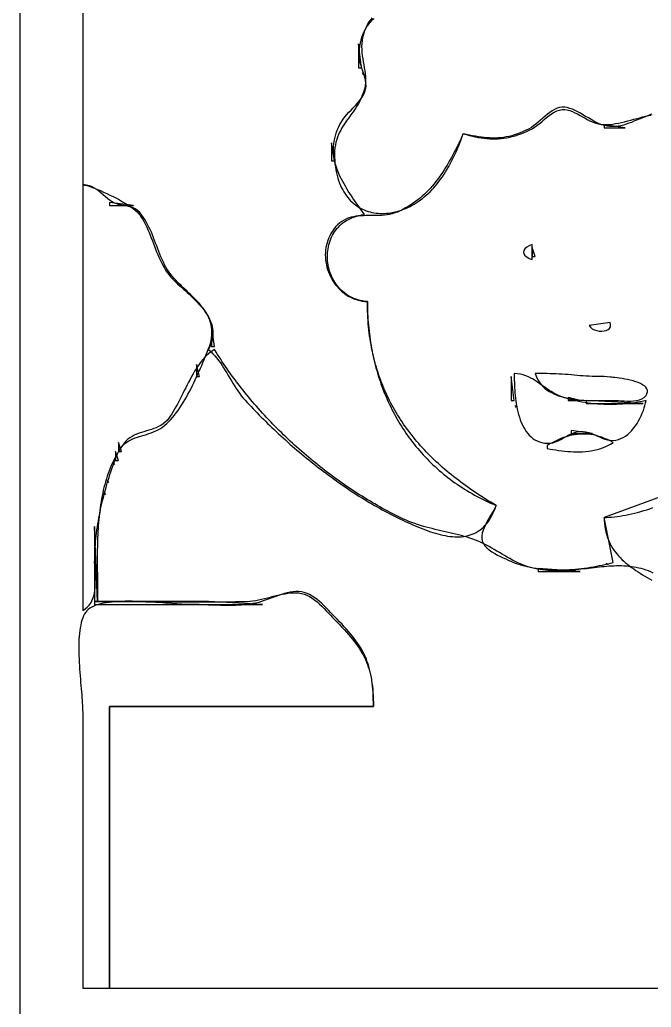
# Model space of a CAD drawing. Extents: x 0 to 1391, y 0 to 1579.
# Drawn here: x 0 to 210.7, y 305.6 to 635 of the extents above; entities that cross this region are included whole.
import ezdxf

# ---------------------------------------------------------------- set-up
doc = ezdxf.new("R2010")
doc.units = 0
for name, color, linetype in [('C11', 11, 'CONTINUOUS'), ('C13', 13, 'CONTINUOUS'), ('C141', 141, 'CONTINUOUS'), ('C143', 143, 'CONTINUOUS'), ('C15', 15, 'CONTINUOUS'), ('C151', 151, 'CONTINUOUS'), ('C153', 153, 'CONTINUOUS'), ('C21', 21, 'CONTINUOUS'), ('C250', 250, 'CONTINUOUS'), ('C252', 252, 'CONTINUOUS'), ('C253', 253, 'CONTINUOUS'), ('C254', 254, 'CONTINUOUS'), ('C27', 27, 'CONTINUOUS'), ('C33', 33, 'CONTINUOUS'), ('C37', 37, 'CONTINUOUS'), ('C41', 41, 'CONTINUOUS'), ('C7', 7, 'CONTINUOUS')]:
    doc.layers.add(name, color=color, linetype=linetype)

msp = doc.modelspace()

# ---------------------------------------------------------------- linework, layer by layer
at = {"layer": 'C11'}
msp.add_lwpolyline([(176, 493), (176, 492), (176.9521, 491.8272), (177.9148, 491.6618), (178.8866, 491.5062), (179.8659, 491.3625), (180.8515, 491.2333), (181.8418, 491.1207), (182.8354, 491.027), (183.8308, 490.9547), (184.8267, 490.906), (185.8214, 490.8832), (186.8137, 490.8886), (187.802, 490.9246), (188.785, 490.9935), (189.7611, 491.0976), (190.7289, 491.2391), (191.6871, 491.4205), (192.634, 491.6441), (193.5683, 491.9121), (194.4885, 492.2269), (195.3933, 492.5907), (196.2811, 493.006), (197.1504, 493.4749), (198, 494), (197.0313, 494.518), (196.0727, 494.9815), (195.1234, 495.3913), (194.1826, 495.7483), (193.2497, 496.0531), (192.3237, 496.3065), (191.4041, 496.5095), (190.4899, 496.6628), (189.5805, 496.7671), (188.6752, 496.8232), (187.7731, 496.8321), (186.8735, 496.7943), (185.9757, 496.7108), (185.0789, 496.5824), (184.1823, 496.4098), (183.2853, 496.1938), (182.3869, 495.9353), (181.4866, 495.6349), (180.5834, 495.2936), (179.6768, 494.9121), (178.7659, 494.4911), (177.8499, 494.0316), (176.9282, 493.5343), (176, 493)], dxfattribs=at)
at = {"layer": 'C13'}
msp.add_lwpolyline([(117.5714, 635.6447), (117.0368, 634.9888), (116.5383, 634.286), (116.0777, 633.5357), (115.657, 632.7373), (115.2778, 631.89), (114.9421, 630.9933), (114.6516, 630.0465), (114.4082, 629.0489), (114.2137, 628), (114.103, 627.0266), (114.0675, 626.0381), (114.0959, 625.0372), (114.1768, 624.0268), (114.2988, 623.0096), (114.4505, 621.9883), (114.6205, 620.9659), (114.7975, 619.945), (114.97, 618.9285), (115.1267, 617.9192), (115.2561, 616.9198), (115.3469, 615.9332), (115.3877, 614.962), (115.3672, 614.0092), (115.2738, 613.0775), (115.0964, 612.1697), (114.8356, 611.2282), (114.5373, 610.3305), (114.2047, 609.473), (113.8415, 608.6518), (113.4512, 607.8634), (113.0372, 607.104), (112.603, 606.3699), (112.1522, 605.6575), (111.6881, 604.9631), (111.2144, 604.2829), (110.7346, 603.6133), (110.252, 602.9507), (109.7702, 602.2913), (109.2928, 601.6313), (108.8232, 600.9673), (108.3648, 600.2954), (107.9213, 599.6119), (107.4961, 598.9133), (107.0926, 598.1957), (106.7145, 597.4556), (106.3651, 596.6891), (106.048, 595.8927), (105.7668, 595.0626), (105.5247, 594.1952), (105.3255, 593.2868), (105.1725, 592.3336), (105.0693, 591.332), (105.0194, 590.2783), (105.0262, 589.1689), (105.0933, 588), (105.1962, 586.9476), (105.3293, 585.9295), (105.4917, 584.9454), (105.6827, 583.9952), (105.9015, 583.0787), (106.1473, 582.1957), (106.4195, 581.3461), (106.7172, 580.5297), (107.0398, 579.7463), (107.3864, 578.9957), (107.7563, 578.2779), (108.1487, 577.5925), (108.5629, 576.9395), (108.9982, 576.3187), (109.4537, 575.7298), (109.9288, 575.1728), (110.4226, 574.6475), (110.9345, 574.1536), (111.4636, 573.6911), (112.0092, 573.2597), (112.5706, 572.8593), (113.1469, 572.4897), (113.7376, 572.1507), (114.3417, 571.8422), (114.9585, 571.564), (115.5873, 571.316), (116.2274, 571.0979), (116.8779, 570.9096), (117.5381, 570.7509), (118.2073, 570.6216), (118.8848, 570.5216), (119.5696, 570.4508), (120.2612, 570.4088), (120.9587, 570.3956), (121.6614, 570.4111), (122.3686, 570.4549), (123.0794, 570.527), (123.7932, 570.6272), (124.5091, 570.7553), (125.2265, 570.9112), (125.9445, 571.0946), (126.6624, 571.3054), (127.3795, 571.5435), (128.095, 571.8086), (128.8082, 572.1006), (129.5182, 572.4194), (130.2244, 572.7647), (130.926, 573.1363), (131.6222, 573.5342), (132.3122, 573.9582), (132.9954, 574.408), (133.671, 574.8835), (134.3382, 575.3845), (134.9962, 575.9109), (135.6444, 576.4625), (136.2819, 577.0391), (136.9079, 577.6405), (137.5219, 578.2666), (138.1229, 578.9173), (138.7103, 579.5923), (139.2832, 580.2914), (139.841, 581.0146), (140.4357, 581.8276), (141.0117, 582.6513), (141.5693, 583.4851), (142.1089, 584.3288), (142.6309, 585.1821), (143.1358, 586.0446), (143.6239, 586.9161), (144.0956, 587.7962), (144.5513, 588.6846), (144.9915, 589.5809), (145.4165, 590.4849), (145.8267, 591.3962), (146.2225, 592.3145), (146.6043, 593.2395), (146.9726, 594.1709), (147.3277, 595.1083), (147.67, 596.0514), (148, 597), (149.0205, 596.6889), (150.0298, 596.4068), (151.0287, 596.1542), (152.0179, 595.9318), (152.9982, 595.74), (153.9705, 595.5795), (154.9355, 595.4507), (155.8941, 595.3543), (156.8469, 595.2909), (157.7949, 595.2609), (158.7388, 595.2649), (159.6794, 595.3035), (160.6175, 595.3773), (161.554, 595.4868), (162.4895, 595.6326), (163.4249, 595.8152), (164.361, 596.0352), (165.2986, 596.2932), (166.2385, 596.5897), (167.1814, 596.9253), (168.1283, 597.3005), (169.0798, 597.7159), (170.0367, 598.1721), (171, 598.6697), (171.7864, 599.1431), (172.5775, 599.7062), (173.3744, 600.3352), (174.1783, 601.0063), (174.9904, 601.6957), (175.8118, 602.3798), (176.6436, 603.0346), (177.487, 603.6364), (178.3432, 604.1615), (179.2134, 604.586), (180.0985, 604.8863), (181, 605.0385), (181.8514, 605.0385), (182.7024, 604.9183), (183.5535, 604.6948), (184.4054, 604.3849), (185.2585, 604.0054), (186.1136, 603.5734), (186.9714, 603.1056), (187.8323, 602.619), (188.697, 602.1305), (189.5661, 601.6569), (190.4403, 601.2152), (191.3202, 600.8223), (192.2063, 600.4949), (193.0994, 600.2502), (194, 600.1049), (194.9418, 600.0446), (195.8987, 600.0454), (196.8688, 600.1012), (197.8501, 600.2059), (198.8405, 600.3533), (199.8382, 600.5374), (200.8412, 600.7519), (201.8475, 600.9909), (202.8551, 601.2481), (203.8621, 601.5174), (204.8665, 601.7928), (205.8663, 602.068), (206.8596, 602.337), (207.8444, 602.5937), (208.8187, 602.832), (209.7805, 603.0456), (210.728, 603.2286)], dxfattribs=at)
at = {"layer": 'C141'}
for points in [[(21, 788), (21, 580), (21.6228, 579.8755), (22.3366, 579.6901), (23.1312, 579.4482), (23.9964, 579.1542), (24.9221, 578.8124), (25.898, 578.4272), (26.914, 578.003), (27.9599, 577.5441), (29.0254, 577.0551), (30.1005, 576.5402), (31.1748, 576.0039), (32.2383, 575.4504), (33.2807, 574.8843), (34.2919, 574.3099), (35.2617, 573.7315), (36.1798, 573.1536), (37.0361, 572.5806), (37.8204, 572.0167), (38.5225, 571.4665), (39.1322, 570.9342), (39.6394, 570.4244), (40.0339, 569.9413), (40.5558, 569.1728), (41.0475, 568.3752), (41.5119, 567.5515), (41.9519, 566.7045), (42.3708, 565.837), (42.7715, 564.9519), (43.157, 564.0521), (43.5304, 563.1404), (43.8947, 562.2197), (44.2529, 561.2928), (44.6082, 560.3627), (44.9634, 559.4322), (45.3217, 558.5041), (45.6862, 557.5812), (46.0597, 556.6666), (46.4454, 555.763), (46.8463, 554.8732), (47.2655, 554.0002), (47.7059, 553.1469), (48.1706, 552.316), (48.6627, 551.5104), (49.1851, 550.733), (49.741, 549.9867), (50.3333, 549.2743), (50.9652, 548.5987), (51.5059, 548.0662), (52.0764, 547.5236), (52.6728, 546.9709), (53.291, 546.4079), (53.9272, 545.8345), (54.5773, 545.2505), (55.2375, 544.6558), (55.9038, 544.0503), (56.5722, 543.4338), (57.2389, 542.8062), (57.8998, 542.1673), (58.551, 541.5171), (59.1885, 540.8554), (59.8085, 540.182), (60.407, 539.4969), (60.98, 538.7999), (61.5235, 538.0909), (62.0337, 537.3696), (62.5066, 536.6361), (62.9383, 535.8901), (63.3247, 535.1316), (63.662, 534.3604), (63.9462, 533.5763), (64.1733, 532.7792), (64.3395, 531.9691), (64.4408, 531.1457), (64.4731, 530.3089), (64.4327, 529.4586), (64.3154, 528.5947), (64.1175, 527.717), (63.8349, 526.8254), (63.4637, 525.9198), (63, 525), (63.7487, 524.3272), (64.4559, 523.6227), (65.1254, 522.8895), (65.7611, 522.1304), (66.3671, 521.3483), (66.9472, 520.5462), (67.5053, 519.727), (68.0454, 518.8935), (68.5713, 518.0487), (69.0871, 517.1956), (69.5966, 516.3369), (70.1037, 515.4757), (70.6124, 514.6148), (71.1267, 513.7572), (71.6503, 512.9057), (72.1873, 512.0633), (72.7416, 511.2329), (73.317, 510.4174), (73.9176, 509.6197), (74.5472, 508.8428), (75.2098, 508.0895), (75.8584, 507.3872), (76.5143, 506.6847), (77.1771, 505.9821), (77.8469, 505.2796), (78.5235, 504.5772), (79.2067, 503.8753), (79.8965, 503.1738), (80.5928, 502.4731), (81.2953, 501.7731), (82.0041, 501.0741), (82.7189, 500.3762), (83.4396, 499.6795), (84.1662, 498.9843), (84.8985, 498.2906), (85.6364, 497.5987), (86.3798, 496.9086), (87.1285, 496.2205), (87.8825, 495.5345), (88.6415, 494.8509), (89.4056, 494.1697), (90.1745, 493.4912), (90.9482, 492.8153), (91.7264, 492.1424), (92.5092, 491.4726), (93.2964, 490.8059), (94.0879, 490.1427), (94.8835, 489.4829), (95.6831, 488.8267), (96.4866, 488.1744), (97.294, 487.526), (98.1049, 486.8818), (98.9195, 486.2417), (99.7374, 485.6061), (100.5587, 484.9751), (101.3831, 484.3487), (102.2106, 483.7272), (103.0411, 483.1107), (103.8743, 482.4993), (104.7103, 481.8932), (105.5489, 481.2926), (106.3899, 480.6976), (107.2332, 480.1084), (108.0788, 479.525), (108.9265, 478.9477), (109.7762, 478.3765), (110.6277, 477.8118), (111.4809, 477.2535), (112.3358, 476.7019), (113.1922, 476.157), (114.05, 475.6191), (114.909, 475.0883), (115.7691, 474.5648), (116.6303, 474.0486), (117.4924, 473.54), (118.3552, 473.0391), (119.2187, 472.546), (120.0828, 472.061), (120.9472, 471.584), (121.812, 471.1154), (122.6769, 470.6552), (123.5419, 470.2036), (124.4068, 469.7607), (125.2715, 469.3267), (126.136, 468.9018), (127, 468.4861), (127.8186, 468.0982), (128.6426, 467.7121), (129.4713, 467.3291), (130.3039, 466.9508), (131.1397, 466.5785), (131.978, 466.2136), (132.8181, 465.8577), (133.6593, 465.512), (134.5008, 465.178), (135.3419, 464.8572), (136.182, 464.551), (137.0203, 464.2608), (137.8561, 463.988), (138.6887, 463.7341), (139.5174, 463.5005), (140.3414, 463.2886), (141.16, 463.0999), (141.9725, 462.9357), (142.7783, 462.7974), (143.5765, 462.6867), (144.3665, 462.6047), (145.1476, 462.553), (145.919, 462.5331), (146.6801, 462.5462), (147.43, 462.5939), (148.1682, 462.6776), (148.8939, 462.7987), (149.6063, 462.9586), (150.3047, 463.1588), (150.9885, 463.4006), (151.657, 463.6856), (152.3093, 464.0151), (152.9448, 464.3905), (153.5628, 464.8133), (154.1626, 465.285), (154.7434, 465.8069), (155.3046, 466.3804), (155.8454, 467.0071), (156.365, 467.6882), (156.8629, 468.4253), (157.3382, 469.2198), (157.7903, 470.0731), (158.2184, 470.9866), (158.6219, 471.9617), (159, 473), (158.101, 473.529), (157.2098, 474.0622), (156.3264, 474.5996), (155.4509, 475.1414), (154.5834, 475.6874), (153.7239, 476.2378), (152.8725, 476.7927), (152.0292, 477.352), (151.1941, 477.9159), (150.3672, 478.4843), (149.5487, 479.0574), (148.7385, 479.6351), (147.9367, 480.2176), (147.1434, 480.8048), (146.3586, 481.3969), (145.5824, 481.9938), (144.8148, 482.5956), (144.056, 483.2025), (143.3059, 483.8143), (142.5646, 484.4312), (141.8322, 485.0533), (141.1088, 485.6805), (140.3943, 486.3129), (139.6889, 486.9507), (138.9926, 487.5937), (138.3055, 488.2421), (137.6276, 488.8959), (136.9589, 489.5552), (136.2996, 490.22), (135.6497, 490.8904), (135.0093, 491.5664), (134.3783, 492.248), (133.757, 492.9354), (133.1452, 493.6286), (132.5432, 494.3276), (131.9508, 495.0324), (131.3683, 495.7431), (130.7956, 496.4599), (130.2329, 497.1826), (129.6801, 497.9114), (129.1373, 498.6463), (128.6047, 499.3874), (128.0821, 500.1347), (127.5698, 500.8882), (127.0677, 501.6481), (126.576, 502.4143), (126.0946, 503.187), (125.6236, 503.9661), (125.1632, 504.7517), (124.7133, 505.5439), (124.274, 506.3427), (123.8453, 507.1482), (123.4274, 507.9603), (123.0202, 508.7793), (122.6239, 509.605), (122.2385, 510.4376), (121.864, 511.2771), (121.5005, 512.1236), (121.1481, 512.9771), (120.8068, 513.8376), (120.4767, 514.7052), (120.1578, 515.58), (119.8503, 516.4621), (119.554, 517.3513), (119.2692, 518.2479), (118.9959, 519.1518), (118.7341, 520.0632), (118.4838, 520.982), (118.2452, 521.9082), (118.0183, 522.8421), (117.8032, 523.7836), (117.5998, 524.7327), (117.4084, 525.6895), (117.2288, 526.6541), (117.0613, 527.6264), (116.9058, 528.6066), (116.7624, 529.5948), (116.6311, 530.5909), (116.5121, 531.5949), (116.4053, 532.6071), (116.3109, 533.6273), (116.2288, 534.6557), (116.1592, 535.6923), (116.1021, 536.7371), (116.0576, 537.7902), (116.0257, 538.8517), (116.0065, 539.9216), (116, 541), (115.1773, 541.0831), (114.3797, 541.2058), (113.6072, 541.3667), (112.86, 541.5645), (112.1381, 541.7978), (111.4418, 542.0653), (110.771, 542.3656), (110.1259, 542.6974), (109.5068, 543.0593), (108.9135, 543.4501), (108.3464, 543.8683), (107.8055, 544.3126), (107.2908, 544.7816), (106.8027, 545.2741), (106.3411, 545.7887), (105.9062, 546.324), (105.498, 546.8787), (105.1169, 547.4514), (104.7627, 548.0408), (104.4357, 548.6456), (104.136, 549.2644), (103.8637, 549.8959), (103.6189, 550.5387), (103.4018, 551.1914), (103.2124, 551.8529), (103.0509, 552.5216), (102.9173, 553.1962), (102.8119, 553.8755), (102.7348, 554.558), (102.686, 555.2424), (102.6656, 555.9274), (102.6739, 556.6117), (102.7109, 557.2938), (102.7767, 557.9725), (102.8715, 558.6463), (102.9953, 559.314), (103.1483, 559.9742), (103.3307, 560.6256), (103.5425, 561.2668), (103.7838, 561.8965), (104.0548, 562.5133), (104.3556, 563.1159), (104.6863, 563.7029), (105.047, 564.2731), (105.4379, 564.825), (105.859, 565.3573), (106.3105, 565.8686), (106.7926, 566.3577), (107.3052, 566.8232), (107.8486, 567.2637), (108.4229, 567.6779), (109.0281, 568.0644), (109.6645, 568.422), (110.3321, 568.7492), (111.031, 569.0447), (111.7614, 569.3072), (112.5234, 569.5353), (113.317, 569.7277), (114.1425, 569.883), (115, 570), (114.4565, 570.791), (113.9098, 571.5799), (113.3617, 572.3672), (112.814, 573.1532), (112.2688, 573.9383), (111.7278, 574.723), (111.1929, 575.5075), (110.6661, 576.2924), (110.1492, 577.0781), (109.6441, 577.8649), (109.1528, 578.6532), (108.677, 579.4434), (108.2186, 580.236), (107.7797, 581.0313), (107.362, 581.8297), (106.9674, 582.6317), (106.5978, 583.4376), (106.2551, 584.2478), (105.9413, 585.0628), (105.6581, 585.8829), (105.4075, 586.7086), (105.1913, 587.5402), (105.0115, 588.3782), (104.8699, 589.2229), (104.7684, 590.0747), (104.7089, 590.9341), (104.6933, 591.8014), (104.7235, 592.6771), (104.8013, 593.5615), (104.9287, 594.4551), (105.1076, 595.3582), (105.3397, 596.2713), (105.6271, 597.1947), (105.9716, 598.1289), (106.375, 599.0742), (106.8394, 600.0311), (107.3665, 601), (107.883, 601.8119), (108.476, 602.6022), (109.1288, 603.3759), (109.8249, 604.1378), (110.5475, 604.893), (111.2801, 605.6463), (112.0061, 606.4028), (112.7089, 607.1674), (113.3718, 607.9451), (113.9782, 608.7408), (114.5115, 609.5594), (114.9551, 610.406), (115.2924, 611.2855), (115.484, 612.1406), (115.5469, 613.0128), (115.5, 613.8998), (115.3626, 614.7995), (115.1538, 615.7095), (114.8929, 616.6277), (114.5989, 617.5519), (114.291, 618.4797), (113.9883, 619.4091), (113.7102, 620.3376), (113.4756, 621.2632), (113.3038, 622.1837), (113.214, 623.0966), (113.2253, 624), (113.3348, 625.1291), (113.4872, 626.2064), (113.6811, 627.2329), (113.9155, 628.2097), (114.189, 629.1379), (114.5005, 630.0183), (114.8487, 630.8522), (115.2324, 631.6404), (115.6504, 632.3842), (116.1016, 633.0844), (116.5846, 633.7421), (117.0983, 634.3584), (117.6414, 634.9343), (118.2128, 635.4708)], [(225, 480), (195, 469)], [(195, 469), (195.0243, 467.9826), (195.0908, 466.9991), (195.1982, 466.0485), (195.3455, 465.1296), (195.5313, 464.2416), (195.7547, 463.3833), (196.0144, 462.5536), (196.3093, 461.7516), (196.6382, 460.9763), (197, 460.2265), (197.3936, 459.5013), (197.8177, 458.7996), (198.2713, 458.1204), (198.7532, 457.4626), (199.2622, 456.8252), (199.7972, 456.2072), (200.3571, 455.6075), (200.9406, 455.0252), (201.5467, 454.459), (202.1742, 453.9081), (202.8219, 453.3714), (203.4888, 452.8478), (204.1735, 452.3364), (204.8751, 451.836), (205.5923, 451.3456), (206.3239, 450.8643), (207.069, 450.3909), (207.8262, 449.9245), (208.5944, 449.4639), (209.3726, 449.0082), (210.1595, 448.5563), (210.9539, 448.1072)], [(21, 312), (30, 312), (30, 406), (118, 406), (117.9926, 407.228), (117.9701, 408.4139), (117.9317, 409.5597), (117.8767, 410.6674), (117.8045, 411.7389), (117.7142, 412.7763), (117.6052, 413.7814), (117.4768, 414.7564), (117.3283, 415.7031), (117.1589, 416.6236), (116.968, 417.5199), (116.7549, 418.3938), (116.5187, 419.2475), (116.2589, 420.0829), (115.9748, 420.9019), (115.6655, 421.7066), (115.3304, 422.499), (114.9688, 423.2809), (114.58, 424.0545), (114.1633, 424.8216), (113.718, 425.5844), (113.2433, 426.3447), (112.7385, 427.1045), (112.203, 427.8658), (111.636, 428.6307), (111.0368, 429.401), (110.4048, 430.1788), (109.7391, 430.9661), (109.0392, 431.7648), (108.3042, 432.5769), (107.5335, 433.4044), (106.7264, 434.2493), (105.8821, 435.1135), (105, 435.9992), (104.3481, 436.6609), (103.679, 437.3577), (102.9918, 438.0779), (102.2856, 438.8096), (101.5596, 439.5412), (100.813, 440.261), (100.045, 440.9572), (99.2547, 441.6181), (98.4414, 442.2319), (97.6042, 442.787), (96.7423, 443.2716), (95.8548, 443.674), (94.941, 443.9824), (94, 444.1852)], [(94, 444.1851), (93.071, 444.2797), (92.1323, 444.2875), (91.1855, 444.2176), (90.2319, 444.0793), (89.2731, 443.8818), (88.3107, 443.6343), (87.346, 443.3462), (86.3807, 443.0265), (85.4162, 442.6847), (84.454, 442.3299), (83.4957, 441.9713), (82.5427, 441.6183), (81.5965, 441.28), (80.6587, 440.9657), (79.7307, 440.6847), (78.8141, 440.4461), (77.9104, 440.2593)], [(77.9104, 440.2592), (76.9546, 440.1051), (75.9885, 439.9765), (75.0132, 439.8716), (74.0296, 439.7885), (73.0386, 439.7255), (72.0412, 439.6807), (71.0383, 439.6526), (70.031, 439.6391), (69.0202, 439.6386), (68.0069, 439.6493), (66.992, 439.6694), (65.9765, 439.697), (64.9613, 439.7305), (63.9474, 439.768), (62.9359, 439.8078), (61.9276, 439.8481), (60.9235, 439.8871), (59.9246, 439.923), (58.9318, 439.954), (57.9461, 439.9783), (56.9685, 439.9942), (56, 440), (55.4032, 440.0076), (54.7414, 440.0294), (54.0187, 440.0639), (53.239, 440.1094), (52.4064, 440.1644), (51.525, 440.2273), (50.5988, 440.2964), (49.6319, 440.3702), (48.6282, 440.4472), (47.5918, 440.5256), (46.5268, 440.6041), (45.4372, 440.6808), (44.3271, 440.7544), (43.2004, 440.8231), (42.0613, 440.8854), (40.9138, 440.9398), (39.7618, 440.9845), (38.6096, 441.0181), (37.461, 441.039), (36.3202, 441.0455), (35.1911, 441.0362), (34.0779, 441.0093), (32.9846, 440.9633), (31.9152, 440.8966), (30.8737, 440.8077), (29.8642, 440.695), (28.8908, 440.5568), (27.9574, 440.3916), (27.0682, 440.1978), (26.2271, 439.9738), (25.4382, 439.7181), (24.7056, 439.4289), (24.0332, 439.1049), (23.4252, 438.7443), (22.8856, 438.3456), (22.4184, 437.9072), (22.0277, 437.4275)], [(22.0277, 437.4274), (21.6576, 436.8415), (21.3255, 436.1972), (21.0296, 435.4979), (20.7683, 434.7467), (20.54, 433.9471), (20.3431, 433.1024), (20.176, 432.216), (20.0369, 431.2912), (19.9244, 430.3312), (19.8368, 429.3396), (19.7725, 428.3195), (19.7298, 427.2744), (19.7072, 426.2076), (19.703, 425.1223), (19.7156, 424.0221), (19.7433, 422.9101), (19.7846, 421.7898), (19.8379, 420.6644), (19.9015, 419.5374), (19.9737, 418.412), (20.0531, 417.2916), (20.1379, 416.1795), (20.2265, 415.0791), (20.3174, 413.9937), (20.4089, 412.9267), (20.4993, 411.8813), (20.5871, 410.861), (20.6706, 409.869), (20.7483, 408.9088), (20.8184, 407.9836), (20.8795, 407.0967), (20.9297, 406.2516), (20.9677, 405.4515), (20.9916, 404.6999), (21, 404), (21, 312)]]:
    msp.add_lwpolyline(points, dxfattribs=at)
at = {"layer": 'C143'}
msp.add_lwpolyline([(33, 494), (33, 491), (34, 491), (33, 494)], dxfattribs=at)
at = {"layer": 'C15'}
msp.add_lwpolyline([(184, 498), (184, 497), (191, 497), (184, 498)], dxfattribs=at)
at = {"layer": 'C151'}
msp.add_lwpolyline([(25, 441), (25, 440), (81, 440), (63, 441), (25, 441)], dxfattribs=at)
at = {"layer": 'C153'}
for points in [[(211.3998, 450.4606), (210.5939, 450.8255), (209.7865, 451.1547), (208.9775, 451.4497), (208.167, 451.7117), (207.3549, 451.9423), (206.5413, 452.1428), (205.7262, 452.3147), (204.9094, 452.4594), (204.0911, 452.5783), (203.2713, 452.6728), (202.4498, 452.7443), (201.6268, 452.7943), (200.8022, 452.8241), (199.976, 452.8353), (199.1481, 452.8291), (198.3187, 452.8071), (197.4876, 452.7705), (196.6549, 452.721), (195.8206, 452.6598), (194.9846, 452.5883), (194.147, 452.5081), (193.3078, 452.4205), (192.4668, 452.3269), (191.6243, 452.2288), (190.78, 452.1276), (189.9341, 452.0246), (189.0865, 451.9213), (188.2372, 451.8191), (187.3862, 451.7195), (186.5335, 451.6238), (185.679, 451.5335), (184.8229, 451.4499), (183.9651, 451.3746), (183.1055, 451.3089), (182.2442, 451.2542), (181.3811, 451.2119), (180.5163, 451.1835), (179.6497, 451.1704), (178.7814, 451.174), (177.9113, 451.1957), (177.0395, 451.2369), (176.1658, 451.2991), (175.2904, 451.3836), (174.4132, 451.4919), (173.5342, 451.6254), (172.6533, 451.7856), (171.7707, 451.9737), (170.8862, 452.1913), (170, 452.4398), (169.0154, 452.7559), (168.0542, 453.1076), (167.1141, 453.4914), (166.1926, 453.9037), (165.2875, 454.3408), (164.3963, 454.7992), (163.5166, 455.2754), (162.6461, 455.7657), (161.7825, 456.2665), (160.9233, 456.7743), (160.0662, 457.2855), (159.2088, 457.7964), (158.3488, 458.3036), (157.4837, 458.8034), (156.6112, 459.2922), (155.729, 459.7665), (154.8346, 460.2227), (153.9257, 460.6571), (153, 461.0663), (152.0777, 461.4407), (151.1472, 461.7895), (150.2092, 462.1148), (149.2643, 462.419), (148.3131, 462.7045), (147.3563, 462.9736), (146.3944, 463.2285), (145.4281, 463.4717), (144.4581, 463.7055), (143.4849, 463.9321), (142.5092, 464.1539), (141.5316, 464.3732), (140.5528, 464.5924), (139.5733, 464.8137), (138.5939, 465.0396), (137.6151, 465.2722), (136.6375, 465.5141), (135.6618, 465.7674), (134.6887, 466.0345), (133.7187, 466.3177), (132.7524, 466.6194), (131.7906, 466.9419), (130.8338, 467.2874), (129.8827, 467.6584), (128.9379, 468.0572), (128, 468.4861), (127.1271, 468.9055), (126.2554, 469.3325), (125.385, 469.7669), (124.5159, 470.2086), (123.6483, 470.6576), (122.7821, 471.1138), (121.9176, 471.5772), (121.0547, 472.0476), (120.1935, 472.525), (119.3341, 473.0094), (118.4766, 473.5007), (117.6211, 473.9987), (116.7675, 474.5035), (115.9161, 475.015), (115.0669, 475.5331), (114.2199, 476.0577), (113.3752, 476.5888), (112.5329, 477.1263), (111.6931, 477.6701), (110.8559, 478.2201), (110.0213, 478.7764), (109.1894, 479.3388), (108.3602, 479.9073), (107.534, 480.4818), (106.7106, 481.0622), (105.8902, 481.6484), (105.073, 482.2405), (104.2588, 482.8383), (103.4479, 483.4417), (102.6403, 484.0507), (101.8361, 484.6653), (101.0353, 485.2853), (100.2381, 485.9107), (99.4444, 486.5414), (98.6545, 487.1774), (97.8683, 487.8186), (97.0859, 488.4649), (96.3074, 489.1162), (95.5329, 489.7725), (94.7624, 490.4338), (93.9961, 491.0999), (93.234, 491.7707), (92.4761, 492.4463), (91.7226, 493.1266), (90.9736, 493.8114), (90.229, 494.5007), (89.489, 495.1945), (88.7537, 495.8926), (88.0231, 496.5951), (87.2973, 497.3018), (86.5763, 498.0127), (85.8604, 498.7277), (85.1494, 499.4467), (84.4436, 500.1697), (83.7429, 500.8966), (83.0475, 501.6273), (82.3574, 502.3619), (81.6727, 503.1001), (80.9935, 503.8419), (80.3199, 504.5874), (79.6518, 505.3363), (78.9895, 506.0886), (78.333, 506.8444), (77.6823, 507.6034), (77.0375, 508.3657), (76.3988, 509.1311), (75.7661, 509.8996), (75.1396, 510.6711), (74.5193, 511.4456), (73.9053, 512.223), (73.2977, 513.0033), (72.6965, 513.7862), (72.1019, 514.5719), (71.5139, 515.3602), (70.9325, 516.1511), (70.3579, 516.9444), (69.7902, 517.7402), (69.2293, 518.5383), (68.6754, 519.3387), (68.1286, 520.1413), (67.5889, 520.9461), (67.0564, 521.753), (66.5312, 522.5619), (66.0133, 523.3727), (65.5029, 524.1854), (65, 525), (64.2987, 524.5936), (63.6197, 524.1251), (62.9619, 523.5984), (62.3242, 523.0173), (61.7055, 522.3857), (61.1047, 521.7074), (60.5208, 520.9863), (59.9527, 520.2262), (59.3993, 519.4311), (58.8596, 518.6047), (58.3323, 517.751), (57.8166, 516.8738), (57.3112, 515.977), (56.8151, 515.0644), (56.3273, 514.1398), (55.8466, 513.2073), (55.372, 512.2705), (54.9023, 511.3334), (54.4366, 510.3999), (53.9737, 509.4737), (53.5125, 508.5589), (53.0521, 507.6591), (52.5912, 506.7783), (52.1288, 505.9204), (51.6639, 505.0892), (51.1953, 504.2886), (50.722, 503.5224), (50.2429, 502.7945), (49.7569, 502.1088)], [(49.7569, 502.1087), (49.154, 501.3771), (48.5049, 500.7414), (47.815, 500.1911), (47.0892, 499.7157), (46.3329, 499.3048), (45.5512, 498.9479), (44.7492, 498.6347), (43.9323, 498.3545), (43.1055, 498.097), (42.274, 497.8518), (41.443, 497.6083), (40.6177, 497.3562), (39.8033, 497.0849), (39.005, 496.784), (38.2279, 496.4431), (37.4772, 496.0517), (36.7581, 495.5994), (36.0759, 495.0757), (35.4356, 494.4701), (34.8425, 493.7723), (34.2752, 493.0022), (33.7318, 492.2179), (33.212, 491.4199), (32.715, 490.6085), (32.2406, 489.7843), (31.7881, 488.9476), (31.357, 488.0989), (30.9469, 487.2386), (30.5572, 486.3672), (30.1874, 485.4852), (29.8371, 484.5928), (29.5057, 483.6907), (29.1927, 482.7793), (28.8976, 481.8589), (28.62, 480.93), (28.3592, 479.9932), (28.1149, 479.0487), (27.8864, 478.0971), (27.6733, 477.1387), (27.4751, 476.1741), (27.2913, 475.2037), (27.1214, 474.2279), (26.9649, 473.2472), (26.8212, 472.2619), (26.6899, 471.2726), (26.5704, 470.2797), (26.4623, 469.2836), (26.3651, 468.2848), (26.2781, 467.2837), (26.2011, 466.2807), (26.1334, 465.2763), (26.0745, 464.271), (26.0239, 463.2651), (25.9812, 462.2591), (25.9458, 461.2535), (25.9172, 460.2487), (25.8949, 459.2451), (25.8784, 458.2433), (25.8673, 457.2435), (25.8609, 456.2463), (25.8588, 455.2521), (25.8605, 454.2613), (25.8655, 453.2745), (25.8733, 452.2919), (25.8834, 451.3142), (25.8952, 450.3416), (25.9083, 449.3747), (25.9221, 448.4139), (25.9363, 447.4597), (25.9501, 446.5124), (25.9633, 445.5725), (25.9751, 444.6405), (25.9852, 443.7168), (25.9931, 442.8019), (25.9981, 441.8961), (26, 441)], [(26, 441), (26.9991, 440.9995), (27.9983, 440.9981), (28.9976, 440.996), (29.9971, 440.993), (30.9966, 440.9893), (31.9963, 440.985), (32.9961, 440.9801), (33.9959, 440.9746), (34.9959, 440.9687), (35.9959, 440.9623), (36.996, 440.9556), (37.9961, 440.9485), (38.9963, 440.9412), (39.9966, 440.9337), (40.9969, 440.926), (41.9973, 440.9183), (42.9977, 440.9105), (43.9982, 440.9028), (44.9987, 440.8951), (45.9992, 440.8876), (46.9997, 440.8803), (48.0003, 440.8733), (49.0008, 440.8666), (50.0014, 440.8602), (51.002, 440.8543), (52.0025, 440.8489), (53.0031, 440.844), (54.0036, 440.8397), (55.0041, 440.8361), (56.0046, 440.8332), (57.005, 440.8311), (58.0054, 440.8298), (59.0058, 440.8294), (60.0061, 440.83), (61.0064, 440.8316), (62.0066, 440.8342), (63.0067, 440.8379), (64.0067, 440.8428), (65.0067, 440.849), (66.0066, 440.8564), (67.0064, 440.8652), (68.0062, 440.8754), (69.0058, 440.8871), (70.0053, 440.9003), (71.0047, 440.915), (72.004, 440.9314), (73.0032, 440.9495), (74.0022, 440.9694), (75.0012, 440.991), (76, 441.0146), (76.8931, 441.0643), (77.8091, 441.1656), (78.745, 441.311), (79.6978, 441.4933), (80.6646, 441.7052), (81.6423, 441.9392), (82.6281, 442.1882), (83.6189, 442.4447), (84.6118, 442.7016), (85.6038, 442.9513), (86.5919, 443.1867), (87.5731, 443.4004), (88.5445, 443.5851), (89.5031, 443.7335), (90.4459, 443.8382), (91.37, 443.892), (92.2723, 443.8875), (93.15, 443.8174), (94, 443.6744)], [(94, 443.6743), (94.9356, 443.4127), (95.8445, 443.0494), (96.7275, 442.5961), (97.5855, 442.0643), (98.4196, 441.4659), (99.2306, 440.8123), (100.0195, 440.1153), (100.7871, 439.3865), (101.5345, 438.6377), (102.2626, 437.8804), (102.9722, 437.1263), (103.6643, 436.3871), (104.34, 435.6744), (105, 435), (105.8745, 434.1202), (106.713, 433.2622), (107.5161, 432.4239), (108.2844, 431.6032), (109.0184, 430.798), (109.7186, 430.0061), (110.3858, 429.2255), (111.0204, 428.4541), (111.6231, 427.6898), (112.1943, 426.9304), (112.7348, 426.1739), (113.245, 425.4182), (113.7256, 424.6611), (114.1771, 423.9005), (114.6001, 423.1345), (114.9952, 422.3607), (115.363, 421.5773), (115.704, 420.782), (116.0188, 419.9727), (116.308, 419.1473), (116.5721, 418.3038), (116.8118, 417.4401), (117.0277, 416.5539), (117.2202, 415.6433), (117.39, 414.7062), (117.5377, 413.7403), (117.6638, 412.7437), (117.7689, 411.7142), (117.8536, 410.6497), (117.9185, 409.5482), (117.9641, 408.4074), (117.9911, 407.2254), (118, 406), (30, 406), (30, 312), (226, 312)]]:
    msp.add_lwpolyline(points, dxfattribs=at)
at = {"layer": 'C21'}
for points in [[(210.925, 603.4796), (210.079, 603.2048), (209.2315, 602.8968), (208.3821, 602.5634), (207.5302, 602.212), (206.6754, 601.8504), (205.817, 601.4861), (204.9547, 601.1268), (204.0879, 600.7801), (203.2161, 600.4536), (202.3388, 600.1548), (201.4555, 599.8915), (200.5655, 599.6713), (199.6686, 599.5017), (198.7641, 599.3903), (197.8514, 599.3449), (196.9303, 599.373), (196, 599.4822), (195.1058, 599.6766), (194.21, 599.96), (193.3134, 600.3191), (192.4164, 600.7406), (191.5196, 601.2111), (190.6238, 601.7173), (189.7294, 602.2459), (188.8372, 602.7836), (187.9476, 603.317), (187.0613, 603.8329), (186.1789, 604.3179), (185.3009, 604.7587), (184.4281, 605.1419), (183.561, 605.4543), (182.7002, 605.6826), (181.8463, 605.8133), (181, 605.8333), (180.1508, 605.72), (179.3136, 605.4733), (178.4878, 605.1112), (177.6728, 604.6517), (176.8682, 604.1129), (176.0733, 603.5128), (175.2876, 602.8695), (174.5106, 602.2009), (173.7417, 601.5251), (172.9804, 600.8602), (172.2261, 600.2242), (171.4783, 599.635), (170.7365, 599.1108), (170, 598.6697), (168.9922, 598.1506), (168.0037, 597.6843), (167.0324, 597.2692), (166.0762, 596.9033), (165.1331, 596.5851), (164.2009, 596.3127), (163.2776, 596.0843), (162.361, 595.8983), (161.4491, 595.7529), (160.5398, 595.6463), (159.6309, 595.5769), (158.7204, 595.5427), (157.8062, 595.5422), (156.8862, 595.5735), (155.9583, 595.6349), (155.0204, 595.7246), (154.0705, 595.841), (153.1064, 595.9822), (152.126, 596.1466), (151.1272, 596.3322), (150.108, 596.5375), (149.0663, 596.7607), (148, 597)], [(195, 600), (195, 599), (202, 599), (195, 600)], [(148, 597), (147.574, 596.1032), (147.1462, 595.2089), (146.716, 594.3176), (146.2825, 593.43), (145.8449, 592.5468), (145.4024, 591.6686), (144.9543, 590.7961), (144.4998, 589.9299), (144.0381, 589.0706), (143.5685, 588.2189), (143.09, 587.3755), (142.602, 586.541), (142.1038, 585.7161), (141.5944, 584.9014), (141.0731, 584.0976), (140.5392, 583.3053), (139.9918, 582.5251), (139.4302, 581.7578), (138.8536, 581.0039), (138.2612, 580.2642), (137.6523, 579.5392), (137.026, 578.8297), (136.3816, 578.1362), (135.7183, 577.4595), (135.0353, 576.8001), (134.3319, 576.1588), (133.6072, 575.5361), (132.8604, 574.9328), (132.0909, 574.3495), (131.2978, 573.7868), (130.4803, 573.2453), (129.6376, 572.7259), (128.7691, 572.2289), (127.8738, 571.7553), (126.951, 571.3055), (126, 570.8803), (125.1518, 570.5541), (124.2955, 570.2922), (123.4324, 570.0876), (122.5637, 569.9333), (121.6908, 569.8223), (120.815, 569.7475), (119.9377, 569.702), (119.0601, 569.6787), (118.1837, 569.6706), (117.3097, 569.6707), (116.4395, 569.6721), (115.5743, 569.6676), (114.7156, 569.6503), (113.8646, 569.6132), (113.0227, 569.5492), (112.1911, 569.4514), (111.3713, 569.3128), (110.5646, 569.1262), (109.7722, 568.8848), (108.9955, 568.5815), (108.2359, 568.2093), (107.4946, 567.7611), (106.773, 567.2301), (106.0724, 566.6091), (105.3942, 565.8912), (104.8268, 565.194), (104.3138, 564.4755), (103.854, 563.7376), (103.4467, 562.9824), (103.0909, 562.2118), (102.7856, 561.4279), (102.53, 560.6325), (102.3232, 559.8277), (102.1643, 559.0155), (102.0522, 558.1978), (101.9863, 557.3767), (101.9654, 556.5541), (101.9887, 555.7321), (102.0554, 554.9126), (102.1644, 554.0975), (102.3149, 553.289), (102.506, 552.489), (102.7367, 551.6994), (103.0061, 550.9222), (103.3134, 550.1595), (103.6576, 549.4133), (104.0378, 548.6854), (104.4531, 547.978), (104.9026, 547.2929), (105.3854, 546.6323), (105.9005, 545.998), (106.4471, 545.3921), (107.0242, 544.8165), (107.6309, 544.2732), (108.2664, 543.7643), (108.9297, 543.2916), (109.6198, 542.8573), (110.336, 542.4633), (111.0772, 542.1115), (111.8426, 541.804), (112.6312, 541.5427), (113.4421, 541.3297), (114.2745, 541.1669), (115.1274, 541.0563), (116, 541), (116.0054, 540.0042), (116.0217, 539.0112), (116.0488, 538.0211), (116.0868, 537.034), (116.1357, 536.0498), (116.1954, 535.0688), (116.2659, 534.091), (116.3472, 533.1166), (116.4393, 532.1455), (116.5422, 531.1779), (116.6559, 530.2139), (116.7804, 529.2535), (116.9156, 528.2969), (117.0616, 527.3441), (117.2184, 526.3953), (117.3859, 525.4505), (117.5642, 524.5098), (117.7531, 523.5733), (117.9528, 522.6411), (118.1632, 521.7133), (118.3844, 520.79), (118.6162, 519.8712), (118.8587, 518.9571), (119.1118, 518.0477), (119.3757, 517.1431), (119.6502, 516.2435), (119.9353, 515.3489), (120.2311, 514.4593), (120.5375, 513.575), (120.8546, 512.6959), (121.1822, 511.8222), (121.5205, 510.954), (121.8694, 510.0913), (122.2289, 509.2342), (122.5989, 508.3829), (122.9795, 507.5374), (123.3707, 506.6978), (123.7725, 505.8642), (124.1848, 505.0366), (124.6076, 504.2153), (125.041, 503.4002), (125.4849, 502.5914), (125.9393, 501.7891), (126.4042, 500.9934), (126.8796, 500.2042), (127.3655, 499.4218), (127.8619, 498.6462), (128.3688, 497.8774), (128.8861, 497.1157), (129.4138, 496.361), (129.9521, 495.6135), (130.5007, 494.8732), (131.0598, 494.1403), (131.6293, 493.4147), (132.2092, 492.6968), (132.7996, 491.9864), (133.4003, 491.2837), (134.0114, 490.5888), (134.6329, 489.9018), (135.2647, 489.2227), (135.907, 488.5517), (136.5595, 487.8889), (137.2224, 487.2342), (137.8957, 486.5879), (138.5793, 485.9501), (139.2732, 485.3207), (139.9774, 484.6999), (140.6919, 484.0878), (141.4167, 483.4845), (142.1517, 482.89), (142.8971, 482.3045), (143.6527, 481.7281), (144.4186, 481.1607), (145.1947, 480.6026), (145.9811, 480.0538), (146.7777, 479.5144), (147.5846, 478.9845), (148.4016, 478.4641), (149.2289, 477.9535), (150.0663, 477.4526), (150.914, 476.9615), (151.7718, 476.4804), (152.6398, 476.0093), (153.518, 475.5483), (154.4063, 475.0976), (155.3048, 474.6571), (156.2134, 474.227), (157.1321, 473.8074), (158.061, 473.3983), (159, 473), (158.627, 472.2737), (158.1735, 471.4684), (157.6621, 470.5972), (157.1153, 469.6735), (156.5558, 468.7105), (156.0061, 467.7216), (155.4888, 466.7199), (155.0264, 465.7187), (154.6417, 464.7313), (154.3571, 463.771), (154.1953, 462.851), (154.1788, 461.9846), (154.3302, 461.1852)], [(154.3302, 461.1851), (154.7003, 460.3436), (155.2354, 459.5639), (155.9085, 458.8429), (156.6923, 458.1771), (157.5597, 457.5632), (158.4836, 456.998), (159.4368, 456.478), (160.3922, 456), (161.3226, 455.5607), (162.2009, 455.1567), (163, 454.7847), (163.8622, 454.3926), (164.7414, 454.0284), (165.6365, 453.6915), (166.5467, 453.3812), (167.471, 453.097), (168.4085, 452.8383), (169.3582, 452.6045), (170.3193, 452.395), (171.2906, 452.2093), (172.2714, 452.0466), (173.2607, 451.9065), (174.2575, 451.7883), (175.2609, 451.6915), (176.2699, 451.6155), (177.2837, 451.5596), (178.3013, 451.5233), (179.3217, 451.506), (180.344, 451.5071), (181.3673, 451.526), (182.3905, 451.5622), (183.4129, 451.6149), (184.4334, 451.6837), (185.4512, 451.768), (186.4651, 451.8671), (187.4745, 451.9804), (188.4782, 452.1075), (189.4753, 452.2476), (190.465, 452.4002), (191.4462, 452.5647), (192.4181, 452.7405), (193.3796, 452.9271), (194.33, 453.1238), (195.2681, 453.33), (196.1931, 453.5451), (197.104, 453.7687), (198, 454), (195, 469), (195.8068, 469.029), (196.6451, 469.079), (197.5123, 469.15), (198.4058, 469.2417), (199.323, 469.3542), (200.2613, 469.4874), (201.2182, 469.641), (202.1909, 469.815), (203.177, 470.0094), (204.1737, 470.224), (205.1786, 470.4588), (206.189, 470.7135), (207.2022, 470.9883), (208.2158, 471.2828), (209.2271, 471.5971), (210.2336, 471.931), (211.2325, 472.2845)]]:
    msp.add_lwpolyline(points, dxfattribs=at)
at = {"layer": 'C250'}
msp.add_lwpolyline([(189, 508), (189, 507), (208, 507), (189, 508)], dxfattribs=at)
at = {"layer": 'C252'}
for points in [[(113, 627), (113, 619), (114, 619), (113, 627)], [(114.3333, 617.3333), (114.6667, 616.6667), (114.3333, 617.3333)], [(104, 594), (104, 588), (105, 588), (104, 594)], [(59, 520), (59, 516), (60, 516), (59, 520)], [(179.6667, 509.6667), (180.3333, 509.3333), (179.6667, 509.6667)], [(32, 491), (32, 488), (33, 488), (32, 491)], [(31.3333, 487.3333), (31.6667, 486.6667), (31.3333, 487.3333)], [(29.3333, 481.3333), (29.6667, 480.6667), (29.3333, 481.3333)], [(28.3333, 477.3333), (28.6667, 476.6667), (28.3333, 477.3333)], [(25, 466), (25, 441), (26, 441), (25, 466)], [(195.6667, 453.6667), (196.3333, 453.3333), (195.6667, 453.6667)]]:
    msp.add_lwpolyline(points, dxfattribs=at)
at = {"layer": 'C253'}
for points in [[(30, 574), (30, 573), (38, 573), (30, 574)], [(64, 533), (64, 526), (65, 526), (64, 533)], [(183, 509), (183, 508), (187, 508), (183, 509)], [(173, 452), (173, 451), (187, 451), (173, 452)]]:
    msp.add_lwpolyline(points, dxfattribs=at)
at = {"layer": 'C254'}
msp.add_lwpolyline([(172, 517), (172.2965, 516.1297), (172.6547, 515.3167), (173.0716, 514.5589), (173.5443, 513.8545), (174.0697, 513.2015), (174.6449, 512.5979), (175.267, 512.042), (175.9331, 511.5317), (176.6401, 511.0652), (177.3852, 510.6405), (178.1653, 510.2556), (178.9776, 509.9088), (179.819, 509.598), (180.6867, 509.3214), (181.5776, 509.0769), (182.4888, 508.8628), (183.4174, 508.6771), (184.3604, 508.5177), (185.3149, 508.383), (186.2778, 508.2708), (187.2464, 508.1794), (188.2175, 508.1067), (189.1883, 508.0509), (190.1558, 508.01), (191.117, 507.9821), (192.0691, 507.9653), (193.0089, 507.9577), (193.9337, 507.9573), (194.8405, 507.9623), (195.7262, 507.9707), (196.5879, 507.9806), (197.4228, 507.99), (198.2278, 507.9971), (199, 508), (199.785, 507.9796), (200.6821, 507.932), (201.6617, 507.8771), (202.6942, 507.835), (203.7499, 507.8257), (204.7992, 507.8694), (205.8125, 507.9861), (206.7602, 508.1958), (207.6127, 508.5187), (208.3403, 508.9747), (208.9135, 509.5841), (209.2854, 510.2438), (209.4532, 510.8568), (209.4342, 511.4247), (209.2459, 511.9491), (208.9057, 512.4317), (208.4309, 512.8742), (207.8389, 513.2783), (207.1473, 513.6455), (206.3733, 513.9776), (205.5344, 514.2763), (204.648, 514.5431), (203.7315, 514.7798), (202.8023, 514.9881), (201.8778, 515.1695), (200.9754, 515.3259), (200.1125, 515.4587), (199.3065, 515.5698), (198.5749, 515.6607), (197.935, 515.7332), (197.4042, 515.7888), (197, 515.8294), (196.0012, 515.9124), (195.0016, 515.9669), (194.0013, 516.0004), (193.0006, 516.0206), (191.9997, 516.035), (190.9987, 516.0512), (189.9981, 516.0767), (188.9979, 516.1192), (187.9985, 516.1863), (187, 516.2855), (185.9946, 516.3981), (184.9926, 516.4987), (183.9931, 516.5879), (182.9958, 516.6664), (182, 516.7347), (181.0051, 516.7936), (180.0106, 516.8436), (179.0159, 516.8854), (178.0204, 516.9195), (177.0236, 516.9467), (176.0249, 516.9676), (175.0238, 516.9827), (174.0196, 516.9927), (173.0119, 516.9982), (172, 517)], dxfattribs=at)
at = {"layer": 'C27'}
msp.add_lwpolyline([(171, 555), (171, 560), (169.9622, 559.584), (169.155, 559.1121), (168.5785, 558.598), (168.2325, 558.056), (168.1172, 557.5), (168.2325, 556.9439), (168.5784, 556.4019), (169.155, 555.8878), (169.9622, 555.4159), (171, 555)], dxfattribs=at)
at = {"layer": 'C33'}
for points in [[(171, 559), (171, 556), (172, 556), (171, 559)], [(197, 534), (190, 533), (190.4478, 532.4234), (191.0435, 531.9512), (191.7507, 531.5844), (192.5334, 531.3243), (193.3553, 531.1723), (194.1802, 531.1297), (194.9719, 531.1976), (195.6944, 531.3775), (196.3113, 531.6705), (196.7865, 532.078), (197.0838, 532.6012), (197.167, 533.2414), (197, 534)], [(164, 516), (164, 508), (165, 508), (164, 516)], [(165.3333, 506.3333), (165.6667, 505.6667), (165.3333, 506.3333)]]:
    msp.add_lwpolyline(points, dxfattribs=at)
at = {"layer": 'C37'}
for points in [[(165, 517), (165.002, 516.3183), (165.0089, 515.5954), (165.0224, 514.8349), (165.0438, 514.0409), (165.0747, 513.217), (165.1166, 512.3673), (165.1712, 511.4955), (165.2398, 510.6055), (165.324, 509.7012), (165.4254, 508.7865), (165.5455, 507.8651), (165.6857, 506.941), (165.8477, 506.018), (166.033, 505.1), (166.243, 504.1908), (166.4793, 503.2943), (166.7434, 502.4143), (167.0369, 501.5548), (167.3613, 500.7195), (167.7181, 499.9124), (168.1088, 499.1372), (168.535, 498.398), (168.9982, 497.6984), (169.4999, 497.0424), (170.0416, 496.4338), (170.6249, 495.8766), (171.2513, 495.3744), (171.9223, 494.9313), (172.6394, 494.5511), (173.4042, 494.2376), (174.2182, 493.9947), (175.083, 493.8262), (176, 493.7361)], [(176, 493.736), (176.9692, 493.7654), (177.9075, 493.9396), (178.8213, 494.2315), (179.717, 494.6139), (180.601, 495.0598), (181.4797, 495.542), (182.3595, 496.0335), (183.2469, 496.5071), (184.1482, 496.9358), (185.0699, 497.2925), (186.0183, 497.55), (187, 497.6813), (187.983, 497.6698), (188.9354, 497.5337), (189.8626, 497.2975), (190.7703, 496.9855), (191.664, 496.6224), (192.5494, 496.2327), (193.4321, 495.8409), (194.3176, 495.4715), (195.2116, 495.149), (196.1195, 494.898), (197.0471, 494.7429), (198, 494.7083), (198.8965, 494.797), (199.7609, 494.9943), (200.5926, 495.2921), (201.3908, 495.6824), (202.1546, 496.1572), (202.8835, 496.7086), (203.5766, 497.3287), (204.2333, 498.0093), (204.8527, 498.7426), (205.4342, 499.5205), (205.977, 500.3351), (206.4804, 501.1784), (206.9436, 502.0424), (207.3659, 502.9191), (207.7466, 503.8006), (208.085, 504.6788), (208.3802, 505.5459), (208.6316, 506.3937), (208.8384, 507.2144), (209, 508), (208.0832, 507.7926), (207.1463, 507.6022), (206.1908, 507.429), (205.2183, 507.2732), (204.2303, 507.1348), (203.2285, 507.0143), (202.2144, 506.9117), (201.1896, 506.8273), (200.1557, 506.7613), (199.1143, 506.7138), (198.0669, 506.6851), (197.0151, 506.6754), (195.9606, 506.685), (194.9049, 506.7139), (193.8495, 506.7623), (192.7961, 506.8306), (191.7463, 506.919), (190.7016, 507.0275), (189.6635, 507.1564), (188.6338, 507.306), (187.6139, 507.4763), (186.6055, 507.6677), (185.6101, 507.8803), (184.6293, 508.1144), (183.6647, 508.3701), (182.7179, 508.6476), (181.7905, 508.9472), (180.884, 509.2691), (180, 509.6134), (179.0661, 510.027), (178.1829, 510.4791), (177.3431, 510.9623), (176.5395, 511.4694), (175.7647, 511.993), (175.0114, 512.5259), (174.2724, 513.0609), (173.5404, 513.5906), (172.8081, 514.1079), (172.0681, 514.6053), (171.3133, 515.0757), (170.5363, 515.5118), (169.7298, 515.9062), (168.8865, 516.2518), (167.9992, 516.5413), (167.0605, 516.7673), (166.0632, 516.9226), (165, 517)]]:
    msp.add_lwpolyline(points, dxfattribs=at)
at = {"layer": 'C41'}
msp.add_lwpolyline([(21, 580), (21, 438), (21.8285, 438.523), (22.5445, 439.1101), (23.1556, 439.7562), (23.6696, 440.4563), (24.0943, 441.2053), (24.4374, 441.9981), (24.7067, 442.8298), (24.9098, 443.6952), (25.0547, 444.5893), (25.1489, 445.5071), (25.2003, 446.4436), (25.2167, 447.3936), (25.2057, 448.3521), (25.1751, 449.3142), (25.1327, 450.2746), (25.0863, 451.2285), (25.0435, 452.1707), (25.0121, 453.0962), (25, 454), (25.0068, 454.9952), (25.0272, 455.9897), (25.0609, 456.9834), (25.1076, 457.9763), (25.1671, 458.9683), (25.2392, 459.9593), (25.3237, 460.9493), (25.4202, 461.9382), (25.5285, 462.9261), (25.6485, 463.9128), (25.7798, 464.8982), (25.9222, 465.8824), (26.0755, 466.8653), (26.2394, 467.8468), (26.4137, 468.8269), (26.5981, 469.8055), (26.7925, 470.7825), (26.9965, 471.758), (27.2099, 472.7318), (27.4324, 473.704), (27.664, 474.6744), (27.9041, 475.643), (28.1528, 476.6097), (28.4096, 477.5746), (28.6744, 478.5375), (28.9469, 479.4984), (29.2269, 480.4572), (29.5141, 481.4139), (29.8084, 482.3685), (30.1093, 483.3208), (30.4168, 484.2709), (30.7305, 485.2186), (31.0502, 486.164), (31.3758, 487.1069), (31.7068, 488.0473), (32.0432, 488.9853), (32.4567, 490.0087), (32.9132, 490.9218), (33.4097, 491.7327), (33.9438, 492.4496), (34.5126, 493.0807), (35.1136, 493.6344), (35.7441, 494.1188), (36.4015, 494.5422), (37.0829, 494.9129), (37.7859, 495.2389), (38.5077, 495.5287), (39.2456, 495.7904), (39.997, 496.0322), (40.7593, 496.2624), (41.5297, 496.4893), (42.3056, 496.721), (43.0843, 496.9659), (43.8631, 497.232), (44.6395, 497.5278), (45.4107, 497.8613), (46.174, 498.2409), (46.9269, 498.6748), (47.6665, 499.1712), (48.3904, 499.7384), (49.0616, 500.3344), (49.7202, 500.9733), (50.3662, 501.6526), (50.9995, 502.3697), (51.6204, 503.122), (52.2287, 503.9069), (52.8247, 504.7217), (53.4083, 505.564), (53.9796, 506.4312), (54.5387, 507.3205), (55.0856, 508.2295), (55.6204, 509.1556), (56.1432, 510.0962), (56.6539, 511.0486), (57.1527, 512.0103), (57.6397, 512.9787), (58.1148, 513.9512), (58.5781, 514.9253), (59.0297, 515.8983), (59.4697, 516.8676), (59.8981, 517.8307), (60.315, 518.785), (60.7203, 519.7278), (61.1143, 520.6566), (61.4969, 521.5689), (61.8683, 522.4619), (62.2284, 523.3331), (62.5773, 524.18), (62.9151, 525), (63.3073, 526.0329), (63.6204, 527.0338), (63.8578, 528.0039), (64.0225, 528.9444), (64.1178, 529.8565), (64.1468, 530.7414), (64.1126, 531.6002), (64.0186, 532.4342), (63.8678, 533.2445), (63.6635, 534.0324), (63.4088, 534.799), (63.1069, 535.5456), (62.7609, 536.2733), (62.3742, 536.9834), (61.9498, 537.677), (61.491, 538.3553), (61.0008, 539.0196), (60.4826, 539.671), (59.9394, 540.3107), (59.3745, 540.9399), (58.7911, 541.5598), (58.1922, 542.1716), (57.5812, 542.7765), (56.9612, 543.3757), (56.3353, 543.9704), (55.7068, 544.5618), (55.0788, 545.1511), (54.4546, 545.7394), (53.8372, 546.328), (53.2299, 546.9181), (52.6359, 547.5109), (52.0583, 548.1075), (51.5003, 548.7091), (50.9652, 549.3171), (50.3667, 550.0577), (49.8092, 550.8272), (49.2891, 551.6229), (48.8027, 552.4424), (48.3466, 553.2831), (47.917, 554.1425), (47.5105, 555.0181), (47.1233, 555.9074), (46.752, 556.8079), (46.393, 557.717), (46.0426, 558.6323), (45.6972, 559.5512), (45.3533, 560.4712), (45.0073, 561.3898), (44.6556, 562.3045), (44.2945, 563.2127), (43.9206, 564.112), (43.5301, 564.9998), (43.1196, 565.8736), (42.6855, 566.731), (42.224, 567.5693), (41.7317, 568.3861), (41.205, 569.1788), (40.6402, 569.945), (40.0339, 570.6821), (39.2918, 571.3949), (38.4867, 571.9332), (37.63, 572.3314), (36.7332, 572.6238), (35.8079, 572.8448), (34.8655, 573.0289), (33.9175, 573.2104), (32.9755, 573.4238), (32.0509, 573.7033), (31.1552, 574.0835), (30.3001, 574.5987), (29.3832, 575.2921), (28.5641, 575.9725), (27.8147, 576.6308), (27.1075, 577.2577), (26.4145, 577.8441), (25.708, 578.3808), (24.9602, 578.8588), (24.1433, 579.2689), (23.2295, 579.6019), (22.191, 579.8486), (21, 580)], dxfattribs=at)
at = {"layer": 'C7'}
msp.add_lwpolyline([(0, 1579), (0, 0), (1391, 0), (1391, 1579), (0, 1579)], dxfattribs=at)

doc.saveas('drawing.dxf')
